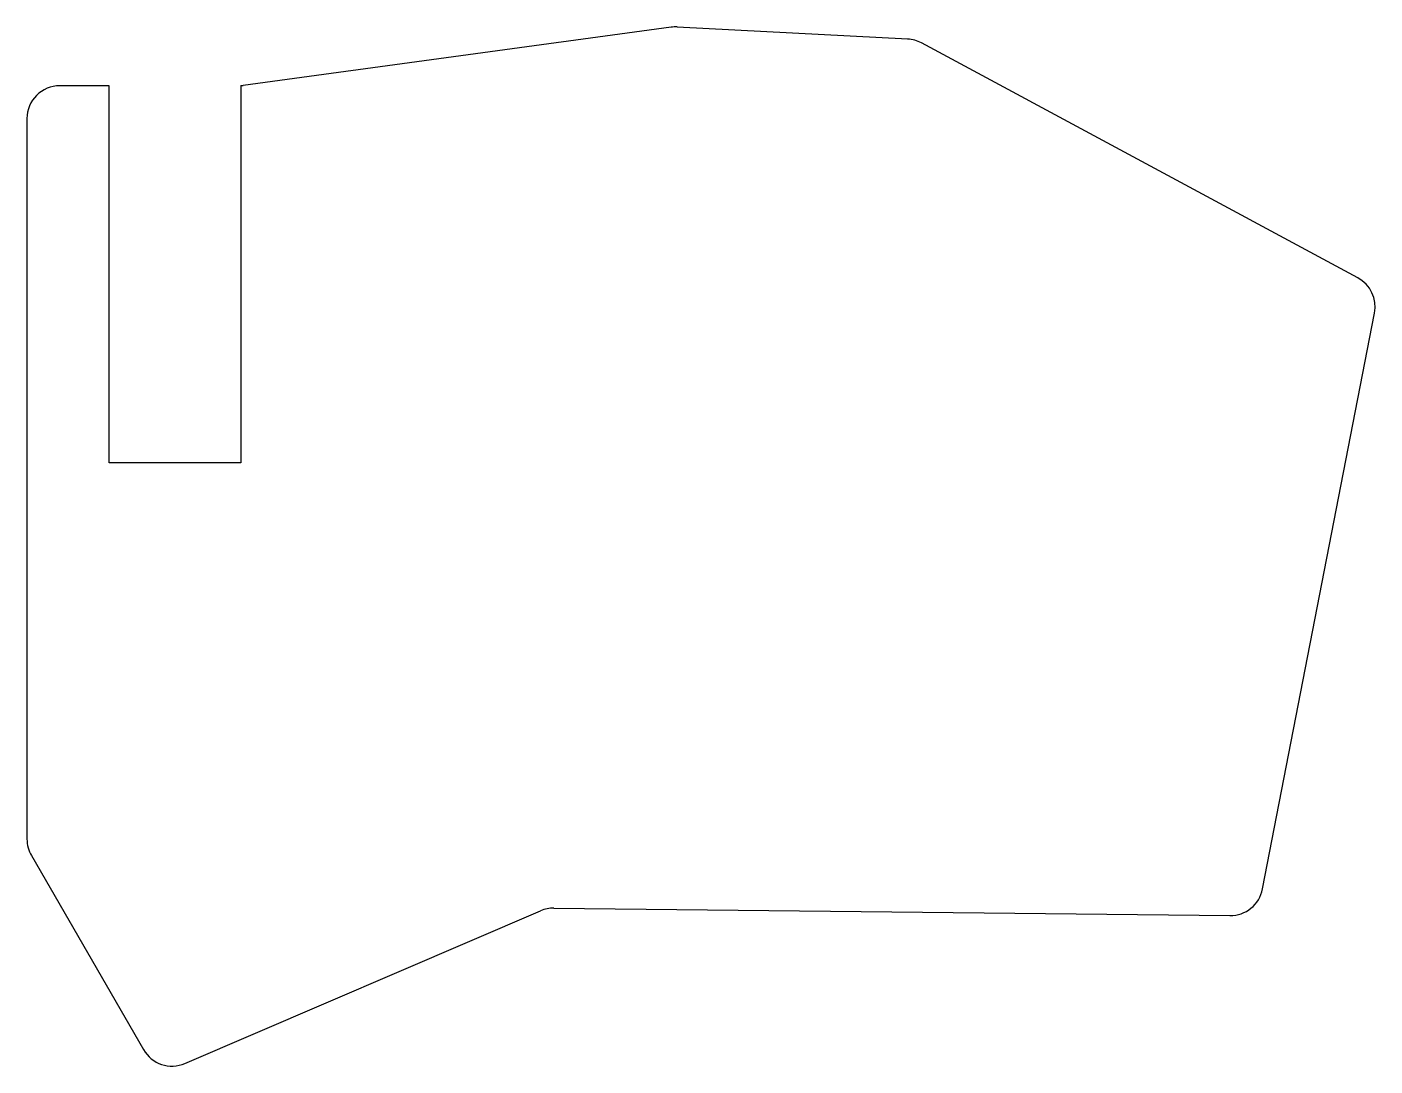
# Model space of a CAD drawing. Header units: millimetres. Extents: x 229 to 352, y -170 to -75.
import ezdxf

# ---------------------------------------------------------------- set-up
doc = ezdxf.new("R2010")
doc.units = ezdxf.units.MM

msp = doc.modelspace()

# ---------------------------------------------------------------- linework, layer by layer
for p, q in [((287.74, -75.5), (248.71, -80.8)), ((309.32, -76.58), (288.3, -75.48)), ((350.36, -98.35), (310.58, -76.93)), ((236.51, -80.83), (232.01, -80.83)), ((236.51, -115.23), (236.51, -80.83)), ((248.51, -80.82), (248.51, -115.23)), ((229.01, -83.83), (229.01, -149.53)), ((341.67, -154.07), (351.88, -101.56)), ((248.51, -115.23), (236.51, -115.23)), ((229.41, -151.03), (239.63, -168.72)), ((243.41, -169.97), (275.85, -156.06)), ((277.06, -155.82), (338.7, -156.5))]:
    msp.add_line(p, q)
for centre, start, end in [((288.15, -78.47), 87, 97.7375), ((309.16, -79.57), 61.6974, 87), ((232.01, -83.83), 90, 180), ((248.31, -77.83), 273.8776, 277.7375), ((348.94, -100.99), 349, 61.6974), ((232.01, -149.53), 180, 210.0171), ((338.73, -153.5), 269.3672, 349), ((277.03, -158.82), 89.3672, 113.2154), ((242.23, -167.22), 210.0171, 293.2154)]:
    msp.add_arc(centre, 3, start, end)

doc.saveas('drawing.dxf')
